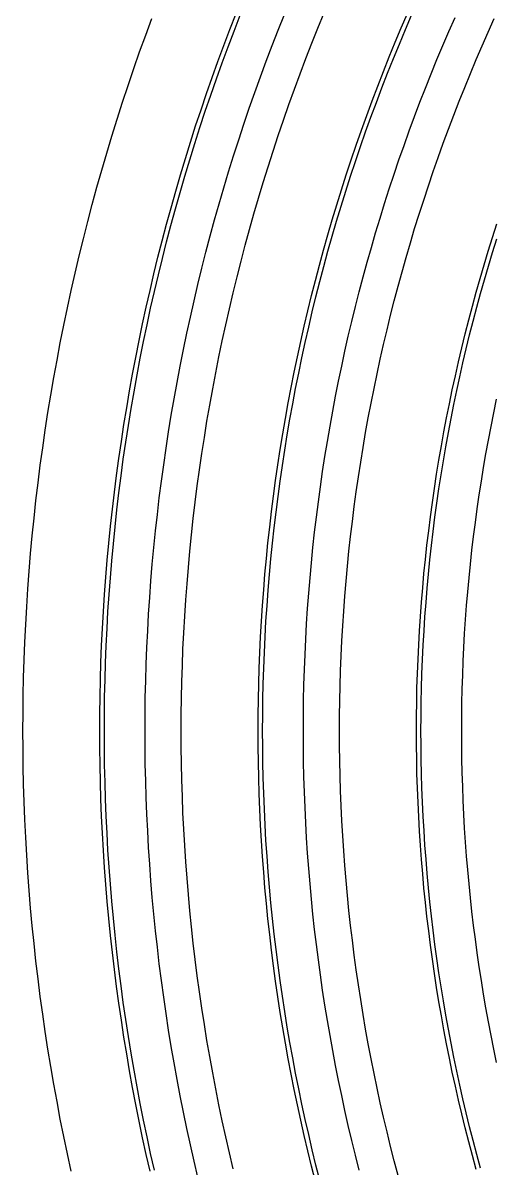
# Model space of a CAD drawing. Header units: metres. Extents: x 10 to 1210, y 10 to 2773.
# Drawn here: x 10 to 114.6, y 2207.3 to 2460.6 of the extents above; entities that cross this region are included whole.
import ezdxf

# ---------------------------------------------------------------- set-up
doc = ezdxf.new("R2010")
doc.units = ezdxf.units.M
for name, color, linetype in [('ACIKLIK', 5, 'Continuous'), ('CAM_SABLON', 4, 'Continuous'), ('DIS_KENAR_V91_Z3', 1, 'Continuous'), ('LAMBA_T4_Z4', 3, 'Continuous')]:
    doc.layers.add(name, color=color, linetype=linetype)

msp = doc.modelspace()

# ---------------------------------------------------------------- linework, layer by layer
at = {"layer": 'ACIKLIK'}
for points in [[(48.69, 2205.25), (47.84, 2208.85), (47.03, 2212.45), (46.24, 2216.05), (45.49, 2219.67), (44.77, 2223.29), (44.08, 2226.91), (43.43, 2230.55), (42.8, 2234.18), (42.21, 2237.83), (41.65, 2241.48), (41.12, 2245.13), (40.62, 2248.79), (40.15, 2252.45), (39.72, 2256.12), (39.32, 2259.78), (38.95, 2263.46), (38.61, 2267.13), (38.3, 2270.81), (38.03, 2274.49), (37.79, 2278.18), (37.58, 2281.86), (37.4, 2285.55), (37.26, 2289.24), (37.15, 2292.93), (37.06, 2296.62), (37.02, 2300.31), (37, 2304), (37.02, 2307.69), (37.06, 2311.38), (37.15, 2315.07), (37.26, 2318.76), (37.4, 2322.45), (37.58, 2326.14), (37.79, 2329.82), (38.03, 2333.51), (38.3, 2337.19), (38.61, 2340.87), (38.95, 2344.54), (39.32, 2348.22), (39.72, 2351.88), (40.15, 2355.55), (40.62, 2359.21), (41.12, 2362.87), (41.65, 2366.52), (42.21, 2370.17), (42.8, 2373.82), (43.43, 2377.45), (44.08, 2381.09), (44.77, 2384.71), (45.49, 2388.33), (46.24, 2391.95), (47.03, 2395.55), (47.84, 2399.15), (48.69, 2402.75), (49.57, 2406.33), (50.47, 2409.91), (51.41, 2413.48), (52.38, 2417.04), (53.39, 2420.59), (54.42, 2424.14), (55.48, 2427.67), (56.58, 2431.2), (57.7, 2434.71), (58.86, 2438.22), (60.05, 2441.72), (61.26, 2445.2), (62.51, 2448.67), (63.79, 2452.14), (65.1, 2455.59), (66.43, 2459.03), (67.8, 2462.46)], [(84.36, 2206.85), (83.53, 2210.13), (82.72, 2213.42), (81.94, 2216.72), (81.2, 2220.02), (80.48, 2223.33), (79.79, 2226.65), (79.13, 2229.97), (78.5, 2233.29), (77.89, 2236.62), (77.32, 2239.96), (76.78, 2243.3), (76.26, 2246.65), (75.78, 2250), (75.32, 2253.36), (74.89, 2256.71), (74.49, 2260.08), (74.13, 2263.44), (73.79, 2266.81), (73.48, 2270.18), (73.2, 2273.56), (72.95, 2276.93), (72.72, 2280.31), (72.53, 2283.69), (72.37, 2287.08), (72.24, 2290.46), (72.13, 2293.84), (72.06, 2297.23), (72.02, 2300.61), (72, 2304), (72.02, 2307.39), (72.06, 2310.77), (72.13, 2314.16), (72.24, 2317.54), (72.37, 2320.92), (72.53, 2324.31), (72.72, 2327.69), (72.95, 2331.07), (73.2, 2334.44), (73.48, 2337.82), (73.79, 2341.19), (74.13, 2344.56), (74.49, 2347.92), (74.89, 2351.29), (75.32, 2354.64), (75.78, 2358), (76.26, 2361.35), (76.78, 2364.7), (77.32, 2368.04), (77.89, 2371.38), (78.5, 2374.71), (79.13, 2378.03), (79.79, 2381.35), (80.48, 2384.67), (81.2, 2387.98), (81.94, 2391.28), (82.72, 2394.58), (83.53, 2397.87), (84.36, 2401.15), (85.22, 2404.42), (86.11, 2407.69), (87.03, 2410.95), (87.98, 2414.2), (88.95, 2417.44), (89.96, 2420.67), (90.99, 2423.9), (92.05, 2427.11), (93.14, 2430.32), (94.26, 2433.52), (95.4, 2436.7), (96.57, 2439.88), (97.77, 2443.05), (99, 2446.2), (100.25, 2449.35), (101.53, 2452.48), (102.84, 2455.6), (104.18, 2458.71), (105.54, 2461.81)], [(114.71, 2230.61), (114.09, 2233.62), (113.49, 2236.64), (112.91, 2239.67), (112.36, 2242.7), (111.84, 2245.74), (111.35, 2248.78), (110.88, 2251.82), (110.44, 2254.87), (110.02, 2257.92), (109.63, 2260.98), (109.27, 2264.04), (108.93, 2267.1), (108.63, 2270.17), (108.34, 2273.23), (108.09, 2276.3), (107.86, 2279.38), (107.66, 2282.45), (107.48, 2285.53), (107.34, 2288.6), (107.22, 2291.68), (107.12, 2294.76), (107.05, 2297.84), (107.01, 2300.92), (107, 2304), (107.01, 2307.08), (107.05, 2310.16), (107.12, 2313.24), (107.22, 2316.32), (107.34, 2319.4), (107.48, 2322.47), (107.66, 2325.55), (107.86, 2328.62), (108.09, 2331.7), (108.34, 2334.77), (108.63, 2337.83), (108.93, 2340.9), (109.27, 2343.96), (109.63, 2347.02), (110.02, 2350.08), (110.44, 2353.13), (110.88, 2356.18), (111.35, 2359.22), (111.84, 2362.26), (112.36, 2365.3), (112.91, 2368.33), (113.49, 2371.36), (114.09, 2374.38), (114.71, 2377.39)]]:
    msp.add_lwpolyline(points, dxfattribs=at)
at = {"layer": 'CAM_SABLON'}
for points in [[(39.07, 2206.82), (38.24, 2210.5), (37.44, 2214.18), (36.67, 2217.87), (35.94, 2221.57), (35.23, 2225.27), (34.56, 2228.98), (33.92, 2232.7), (33.32, 2236.42), (32.75, 2240.15), (32.2, 2243.88), (31.7, 2247.61), (31.22, 2251.35), (30.78, 2255.1), (30.37, 2258.84), (29.99, 2262.59), (29.64, 2266.35), (29.33, 2270.11), (29.05, 2273.87), (28.81, 2277.63), (28.59, 2281.39), (28.41, 2285.16), (28.26, 2288.92), (28.15, 2292.69), (28.07, 2296.46), (28.02, 2300.23), (28, 2304), (28.02, 2307.77), (28.07, 2311.54), (28.15, 2315.31), (28.26, 2319.08), (28.41, 2322.84), (28.59, 2326.61), (28.81, 2330.37), (29.05, 2334.13), (29.33, 2337.89), (29.64, 2341.65), (29.99, 2345.41), (30.37, 2349.16), (30.78, 2352.9), (31.22, 2356.65), (31.7, 2360.39), (32.2, 2364.12), (32.75, 2367.85), (33.32, 2371.58), (33.92, 2375.3), (34.56, 2379.02), (35.23, 2382.73), (35.94, 2386.43), (36.67, 2390.13), (37.44, 2393.82), (38.24, 2397.5), (39.07, 2401.18), (39.94, 2404.85), (40.83, 2408.51), (41.76, 2412.16), (42.72, 2415.81), (43.71, 2419.45), (44.74, 2423.08), (45.79, 2426.69), (46.88, 2430.3), (47.99, 2433.9), (49.14, 2437.5), (50.32, 2441.08), (51.54, 2444.65), (52.78, 2448.2), (54.05, 2451.75), (55.36, 2455.29), (56.69, 2458.81), (58.06, 2462.33)], [(75.65, 2204.6), (74.79, 2207.96), (73.97, 2211.32), (73.18, 2214.69), (72.41, 2218.07), (71.68, 2221.46), (70.97, 2224.85), (70.29, 2228.25), (69.65, 2231.65), (69.03, 2235.06), (68.44, 2238.48), (67.89, 2241.9), (67.36, 2245.32), (66.86, 2248.75), (66.4, 2252.18), (65.96, 2255.62), (65.55, 2259.06), (65.17, 2262.5), (64.83, 2265.95), (64.51, 2269.4), (64.22, 2272.85), (63.97, 2276.31), (63.74, 2279.76), (63.54, 2283.22), (63.38, 2286.68), (63.24, 2290.14), (63.14, 2293.61), (63.06, 2297.07), (63.02, 2300.54), (63, 2304), (63.02, 2307.46), (63.06, 2310.93), (63.14, 2314.39), (63.24, 2317.86), (63.38, 2321.32), (63.54, 2324.78), (63.74, 2328.24), (63.97, 2331.69), (64.22, 2335.15), (64.51, 2338.6), (64.83, 2342.05), (65.17, 2345.5), (65.55, 2348.94), (65.96, 2352.38), (66.4, 2355.82), (66.86, 2359.25), (67.36, 2362.68), (67.89, 2366.1), (68.44, 2369.52), (69.03, 2372.94), (69.65, 2376.35), (70.29, 2379.75), (70.97, 2383.15), (71.68, 2386.54), (72.41, 2389.93), (73.18, 2393.31), (73.97, 2396.68), (74.79, 2400.04), (75.65, 2403.4), (76.53, 2406.75), (77.44, 2410.09), (78.38, 2413.43), (79.35, 2416.75), (80.35, 2420.07), (81.37, 2423.38), (82.43, 2426.68), (83.52, 2429.97), (84.63, 2433.25), (85.77, 2436.52), (86.94, 2439.78), (88.14, 2443.03), (89.37, 2446.27), (90.62, 2449.5), (91.91, 2452.72), (93.22, 2455.93), (94.56, 2459.12), (95.93, 2462.3)], [(111.17, 2207.26), (110.34, 2210.31), (109.53, 2213.36), (108.75, 2216.42), (108, 2219.49), (107.28, 2222.57), (106.58, 2225.65), (105.91, 2228.74), (105.27, 2231.83), (104.65, 2234.93), (104.06, 2238.03), (103.5, 2241.14), (102.96, 2244.25), (102.46, 2247.37), (101.98, 2250.49), (101.52, 2253.62), (101.1, 2256.75), (100.7, 2259.88), (100.33, 2263.02), (99.98, 2266.16), (99.67, 2269.3), (99.38, 2272.45), (99.12, 2275.6), (98.88, 2278.75), (98.68, 2281.9), (98.5, 2285.05), (98.34, 2288.21), (98.22, 2291.37), (98.12, 2294.52), (98.06, 2297.68), (98.01, 2300.84), (98, 2304), (98.01, 2307.16), (98.06, 2310.32), (98.12, 2313.48), (98.22, 2316.63), (98.34, 2319.79), (98.5, 2322.95), (98.68, 2326.1), (98.88, 2329.25), (99.12, 2332.4), (99.38, 2335.55), (99.67, 2338.7), (99.98, 2341.84), (100.33, 2344.98), (100.7, 2348.12), (101.1, 2351.25), (101.52, 2354.38), (101.98, 2357.51), (102.46, 2360.63), (102.96, 2363.75), (103.5, 2366.86), (104.06, 2369.97), (104.65, 2373.07), (105.27, 2376.17), (105.91, 2379.26), (106.58, 2382.35), (107.28, 2385.43), (108, 2388.51), (108.75, 2391.58), (109.53, 2394.64), (110.34, 2397.69), (111.17, 2400.74), (112.02, 2403.78), (112.91, 2406.81), (113.82, 2409.84), (114.75, 2412.86)]]:
    msp.add_lwpolyline(points, dxfattribs=at)
at = {"layer": 'DIS_KENAR_V91_Z3'}
for points in [[(56.47, 2207.12), (55.64, 2210.65), (54.84, 2214.18), (54.07, 2217.72), (53.33, 2221.26), (52.62, 2224.81), (51.95, 2228.37), (51.3, 2231.94), (50.69, 2235.51), (50.11, 2239.08), (49.56, 2242.66), (49.04, 2246.24), (48.55, 2249.83), (48.09, 2253.42), (47.67, 2257.02), (47.27, 2260.62), (46.91, 2264.22), (46.58, 2267.83), (46.28, 2271.44), (46.01, 2275.05), (45.77, 2278.66), (45.57, 2282.28), (45.39, 2285.9), (45.25, 2289.52), (45.14, 2293.14), (45.06, 2296.76), (45.02, 2300.38), (45, 2304), (45.02, 2307.62), (45.06, 2311.24), (45.14, 2314.86), (45.25, 2318.48), (45.39, 2322.1), (45.57, 2325.72), (45.77, 2329.34), (46.01, 2332.95), (46.28, 2336.56), (46.58, 2340.17), (46.91, 2343.78), (47.27, 2347.38), (47.67, 2350.98), (48.09, 2354.58), (48.55, 2358.17), (49.04, 2361.76), (49.56, 2365.34), (50.11, 2368.92), (50.69, 2372.49), (51.3, 2376.06), (51.95, 2379.63), (52.62, 2383.19), (53.33, 2386.74), (54.07, 2390.28), (54.84, 2393.82), (55.64, 2397.35), (56.47, 2400.88), (57.33, 2404.4), (58.22, 2407.91), (59.14, 2411.41), (60.09, 2414.9), (61.08, 2418.39), (62.09, 2421.87), (63.13, 2425.33), (64.21, 2428.79), (65.31, 2432.24), (66.45, 2435.68), (67.61, 2439.11), (68.8, 2442.53), (70.03, 2445.94), (71.28, 2449.34), (72.56, 2452.72), (73.88, 2456.1), (75.22, 2459.46), (76.59, 2462.81)], [(20.67, 2206.6), (19.83, 2210.44), (19.03, 2214.28), (18.27, 2218.14), (17.54, 2221.99), (16.84, 2225.86), (16.17, 2229.73), (15.54, 2233.6), (14.94, 2237.49), (14.38, 2241.37), (13.85, 2245.26), (13.35, 2249.16), (12.89, 2253.06), (12.47, 2256.96), (12.07, 2260.87), (11.71, 2264.78), (11.39, 2268.69), (11.1, 2272.61), (10.84, 2276.53), (10.62, 2280.45), (10.43, 2284.37), (10.27, 2288.3), (10.15, 2292.22), (10.07, 2296.15), (10.02, 2300.07), (10, 2304), (10.02, 2307.93), (10.07, 2311.85), (10.15, 2315.78), (10.27, 2319.7), (10.43, 2323.63), (10.62, 2327.55), (10.84, 2331.47), (11.1, 2335.39), (11.39, 2339.31), (11.71, 2343.22), (12.07, 2347.13), (12.47, 2351.04), (12.89, 2354.94), (13.35, 2358.84), (13.85, 2362.74), (14.38, 2366.63), (14.94, 2370.51), (15.54, 2374.4), (16.17, 2378.27), (16.84, 2382.14), (17.54, 2386.01), (18.27, 2389.86), (19.03, 2393.72), (19.83, 2397.56), (20.67, 2401.4), (21.53, 2405.23), (22.43, 2409.05), (23.37, 2412.86), (24.33, 2416.67), (25.33, 2420.47), (26.37, 2424.26), (27.43, 2428.04), (28.53, 2431.81), (29.66, 2435.57), (30.83, 2439.32), (32.02, 2443.06), (33.25, 2446.79), (34.52, 2450.51), (35.81, 2454.21), (37.14, 2457.91), (38.5, 2461.59)], [(92.95, 2205.65), (92.1, 2208.86), (91.29, 2212.07), (90.5, 2215.29), (89.74, 2218.52), (89.01, 2221.75), (88.3, 2224.99), (87.63, 2228.24), (86.98, 2231.49), (86.36, 2234.75), (85.77, 2238.01), (85.21, 2241.28), (84.68, 2244.55), (84.17, 2247.83), (83.7, 2251.11), (83.25, 2254.4), (82.83, 2257.69), (82.44, 2260.98), (82.08, 2264.28), (81.75, 2267.58), (81.45, 2270.88), (81.17, 2274.19), (80.93, 2277.49), (80.71, 2280.8), (80.52, 2284.11), (80.36, 2287.42), (80.23, 2290.74), (80.13, 2294.05), (80.06, 2297.37), (80.01, 2300.68), (80, 2304), (80.01, 2307.32), (80.06, 2310.63), (80.13, 2313.95), (80.23, 2317.26), (80.36, 2320.58), (80.52, 2323.89), (80.71, 2327.2), (80.93, 2330.51), (81.17, 2333.81), (81.45, 2337.12), (81.75, 2340.42), (82.08, 2343.72), (82.44, 2347.02), (82.83, 2350.31), (83.25, 2353.6), (83.7, 2356.89), (84.17, 2360.17), (84.68, 2363.45), (85.21, 2366.72), (85.77, 2369.99), (86.36, 2373.25), (86.98, 2376.51), (87.63, 2379.76), (88.3, 2383.01), (89.01, 2386.25), (89.74, 2389.48), (90.5, 2392.71), (91.29, 2395.93), (92.1, 2399.14), (92.95, 2402.35), (93.82, 2405.55), (94.72, 2408.74), (95.65, 2411.93), (96.6, 2415.1), (97.59, 2418.27), (98.6, 2421.43), (99.64, 2424.58), (100.7, 2427.72), (101.8, 2430.85), (102.92, 2433.97), (104.06, 2437.08), (105.24, 2440.18), (106.44, 2443.27), (107.67, 2446.35), (108.93, 2449.42), (110.21, 2452.48), (111.52, 2455.52), (112.85, 2458.56), (114.21, 2461.58)]]:
    msp.add_lwpolyline(points, dxfattribs=at)
at = {"layer": 'LAMBA_T4_Z4'}
for points in [[(38.1, 2206.6), (37.26, 2210.28), (36.46, 2213.97), (35.69, 2217.67), (34.96, 2221.38), (34.25, 2225.09), (33.58, 2228.81), (32.94, 2232.53), (32.33, 2236.26), (31.76, 2240), (31.21, 2243.74), (30.7, 2247.48), (30.23, 2251.23), (29.78, 2254.98), (29.37, 2258.74), (28.99, 2262.5), (28.65, 2266.26), (28.33, 2270.03), (28.05, 2273.8), (27.81, 2277.57), (27.59, 2281.34), (27.41, 2285.11), (27.26, 2288.89), (27.15, 2292.67), (27.07, 2296.44), (27.02, 2300.22), (27, 2304), (27.02, 2307.78), (27.07, 2311.56), (27.15, 2315.33), (27.26, 2319.11), (27.41, 2322.89), (27.59, 2326.66), (27.81, 2330.43), (28.05, 2334.2), (28.33, 2337.97), (28.65, 2341.74), (28.99, 2345.5), (29.37, 2349.26), (29.78, 2353.02), (30.23, 2356.77), (30.7, 2360.52), (31.21, 2364.26), (31.76, 2368), (32.33, 2371.74), (32.94, 2375.47), (33.58, 2379.19), (34.25, 2382.91), (34.96, 2386.62), (35.69, 2390.33), (36.46, 2394.03), (37.26, 2397.72), (38.1, 2401.4), (38.96, 2405.08), (39.86, 2408.75), (40.79, 2412.41), (41.75, 2416.07), (42.75, 2419.71), (43.77, 2423.35), (44.83, 2426.98), (45.92, 2430.6), (47.04, 2434.21), (48.19, 2437.8), (49.38, 2441.39), (50.59, 2444.97), (51.84, 2448.54), (53.11, 2452.09), (54.42, 2455.64), (55.76, 2459.17), (57.13, 2462.69)], [(74.68, 2204.35), (73.82, 2207.72), (73, 2211.09), (72.2, 2214.47), (71.43, 2217.86), (70.7, 2221.25), (69.99, 2224.65), (69.31, 2228.06), (68.66, 2231.47), (68.05, 2234.89), (67.46, 2238.31), (66.9, 2241.74), (66.37, 2245.17), (65.87, 2248.61), (65.41, 2252.05), (64.97, 2255.5), (64.56, 2258.95), (64.18, 2262.4), (63.83, 2265.85), (63.51, 2269.31), (63.23, 2272.77), (62.97, 2276.24), (62.74, 2279.7), (62.55, 2283.17), (62.38, 2286.64), (62.24, 2290.11), (62.14, 2293.58), (62.06, 2297.05), (62.02, 2300.53), (62, 2304), (62.02, 2307.47), (62.06, 2310.95), (62.14, 2314.42), (62.24, 2317.89), (62.38, 2321.36), (62.55, 2324.83), (62.74, 2328.3), (62.97, 2331.76), (63.23, 2335.23), (63.51, 2338.69), (63.83, 2342.15), (64.18, 2345.6), (64.56, 2349.05), (64.97, 2352.5), (65.41, 2355.95), (65.87, 2359.39), (66.37, 2362.83), (66.9, 2366.26), (67.46, 2369.69), (68.05, 2373.11), (68.66, 2376.53), (69.31, 2379.94), (69.99, 2383.35), (70.7, 2386.75), (71.43, 2390.14), (72.2, 2393.53), (73, 2396.91), (73.82, 2400.28), (74.68, 2403.65), (75.56, 2407.01), (76.48, 2410.36), (77.42, 2413.7), (78.39, 2417.04), (79.39, 2420.36), (80.42, 2423.68), (81.48, 2426.99), (82.57, 2430.29), (83.68, 2433.58), (84.83, 2436.86), (86, 2440.12), (87.2, 2443.38), (88.44, 2446.63), (89.69, 2449.87), (90.98, 2453.09), (92.3, 2456.31), (93.64, 2459.51), (95.01, 2462.7)], [(110.2, 2206.99), (109.37, 2210.05), (108.56, 2213.11), (107.78, 2216.18), (107.03, 2219.26), (106.3, 2222.34), (105.6, 2225.43), (104.93, 2228.53), (104.29, 2231.63), (103.67, 2234.74), (103.08, 2237.85), (102.51, 2240.97), (101.98, 2244.09), (101.47, 2247.21), (100.99, 2250.35), (100.53, 2253.48), (100.11, 2256.62), (99.71, 2259.76), (99.33, 2262.91), (98.99, 2266.06), (98.67, 2269.21), (98.38, 2272.36), (98.12, 2275.52), (97.88, 2278.68), (97.68, 2281.84), (97.5, 2285), (97.35, 2288.17), (97.22, 2291.33), (97.12, 2294.5), (97.06, 2297.66), (97.01, 2300.83), (97, 2304), (97.01, 2307.17), (97.06, 2310.34), (97.12, 2313.5), (97.22, 2316.67), (97.35, 2319.83), (97.5, 2323), (97.68, 2326.16), (97.88, 2329.32), (98.12, 2332.48), (98.38, 2335.64), (98.67, 2338.79), (98.99, 2341.94), (99.33, 2345.09), (99.71, 2348.24), (100.11, 2351.38), (100.53, 2354.52), (100.99, 2357.65), (101.47, 2360.79), (101.98, 2363.91), (102.51, 2367.03), (103.08, 2370.15), (103.67, 2373.26), (104.29, 2376.37), (104.93, 2379.47), (105.6, 2382.57), (106.3, 2385.66), (107.03, 2388.74), (107.78, 2391.82), (108.56, 2394.89), (109.37, 2397.95), (110.2, 2401.01), (111.06, 2404.06), (111.95, 2407.1), (112.86, 2410.13), (113.8, 2413.16), (114.77, 2416.17)]]:
    msp.add_lwpolyline(points, dxfattribs=at)

doc.saveas('drawing.dxf')
